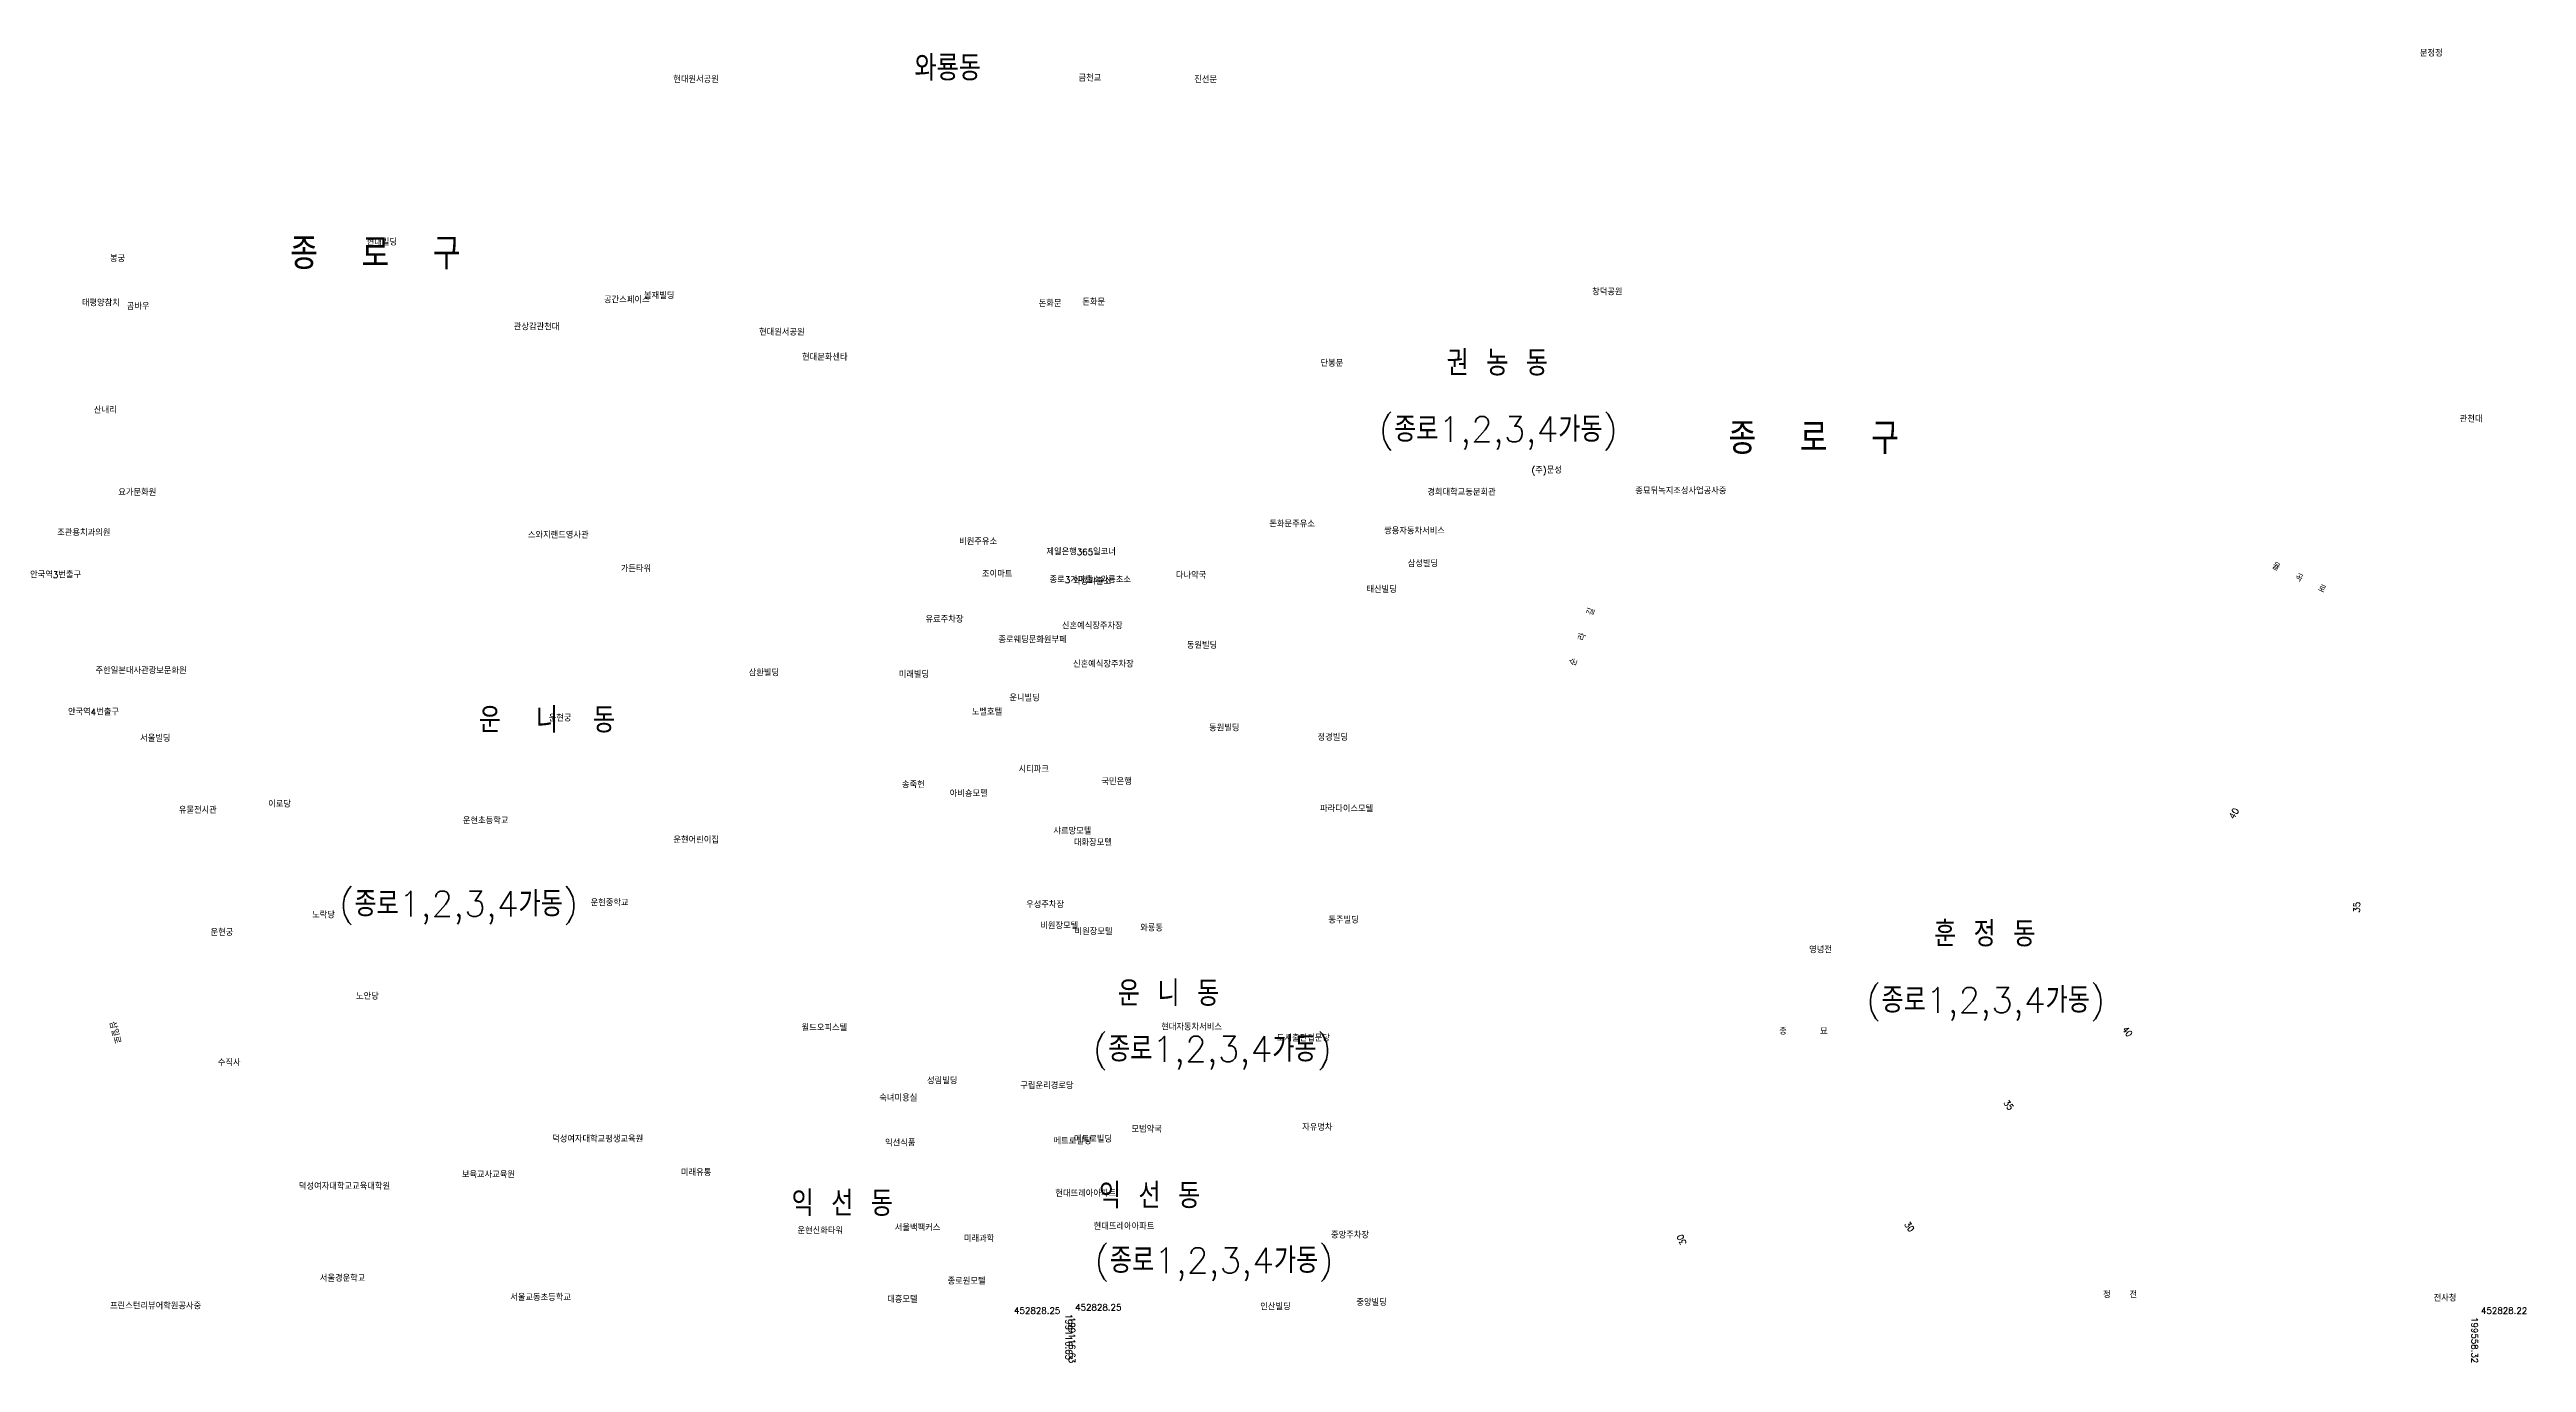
# Model space of a CAD drawing. Header units: feet. Extents: x -1222 to 199575, y -502 to 454509.
# Drawn here: x 198795 to 199575, y 452812 to 453225 of the extents above; entities that cross this region are included whole.
import ezdxf
from ezdxf.enums import TextEntityAlignment as Align

# ---------------------------------------------------------------- set-up
doc = ezdxf.new("R2010")
doc.units = ezdxf.units.FT
doc.header["$MEASUREMENT"] = 0
for name, color, linetype in [('CA0011', 7, 'CONTINUOUS'), ('ZC002', 7, 'CONTINUOUS'), ('ZC003', 7, 'CONTINUOUS'), ('ZC005', 7, 'CONTINUOUS'), ('ZC006', 7, 'CONTINUOUS'), ('ZC251', 7, 'CONTINUOUS'), ('ZC252', 7, 'CONTINUOUS'), ('ZC500', 7, 'CONTINUOUS'), ('ZC601', 7, 'CONTINUOUS')]:
    doc.layers.add(name, color=color, linetype=linetype)
doc.styles.add('GHS', font='ROMANS', dxfattribs={"bigfont": 'NGSW.shx'})
doc.styles.add('NGSW', font='ROMANS.shx', dxfattribs={"bigfont": 'NGSW.shx'})
doc.styles.get("Standard").update_dxf_attribs({"font": 'ROMANS.shx', "bigfont": 'NGSW.shx'})

msp = doc.modelspace()

# ---------------------------------------------------------------- texts
at = {"layer": 'CA0011', "style": 'NGSW'}
for s, rotation, p in [('40', 60.82, (199484.21, 452985.85)), ('35', 87.8, (199522.25, 452956.97)), ('30', 114.99, (199308.77, 452852.5))]:
    msp.add_text(s, height=2, rotation=rotation, dxfattribs=at).set_placement(p, align=Align.RIGHT)
for s, rotation, width, p in [('40', 306.62, 0.91, (199449.12, 452914.29)), ('35', 306.58, 0.9, (199411.69, 452891.15)), ('30', 305.08, 0.91, (199380.4, 452852.81))]:
    msp.add_text(s, height=2, rotation=rotation, dxfattribs=dict(at, width=width)).set_placement(p, align=Align.RIGHT)
at = {"layer": 'ZC002', "style": 'NGSW'}
for s, p in [('현대빌딩', (198894.52, 453163.76)), ('봉궁', (198813.68, 453158.6)), ('태평양참치', (198804.83, 453144.63)), ('곰바우', (198818.98, 453143.57)), ('공간스페이스', (198969.26, 453145.59)), ('볼재빌딩', (198981.86, 453146.9)), ('현대문화센타', (199031.62, 453127.53)), ('산내리', (198808.62, 453110.87)), ('요가문화원', (198816.31, 453084.95)), ('조관용치과의원', (198797.08, 453072.26)), ('스와지랜드영사관', (198945.28, 453071.51)), ('제일은행365일코너', (199108.56, 453066.22)), ('가든타워', (198974.55, 453060.89)), ('조이마트', (199088.28, 453059.25)), ('종로3가파출소와룡초소', (199109.56, 453057.43)), ('종로웨딩문화원부페', (199093.44, 453038.52)), ('주한일본대사관광보문화원', (198809.13, 453028.82)), ('삼환빌딩', (199014.83, 453028.1)), ('미래빌딩', (199062.08, 453027.58)), ('노벨호텔', (199085.08, 453015.79)), ('운니빌딩', (199096.91, 453020.2)), ('서울빌딩', (198823.17, 453007.48)), ('동원빌딩', (199159.8, 453010.76)), ('송죽헌', (199063.07, 452992.88)), ('시티파크', (199099.8, 452997.74)), ('국민은행', (199125.89, 452993.87)), ('아비숑모텔', (199078.12, 452990.08)), ('운현초등학교', (198924.81, 452981.56)), ('샤르망모텔', (199110.77, 452978.28)), ('운현어린이집', (198991.1, 452975.46)), ('대화장모텔', (199117.22, 452974.65)), ('운현중학교', (198965.04, 452955.69)), ('비원장모텔', (199106.66, 452948.44)), ('비원장모텔', (199117.42, 452946.6)), ('월드오피스텔', (199031.49, 452916.3)), ('성림빌딩', (199070.96, 452899.61)), ('숙녀미용실', (199055.96, 452894.2)), ('구립운리경로당', (199100.36, 452898.07)), ('모범약국', (199135.35, 452884.36)), ('덕성여자대학교평생교육원', (198952.91, 452881.28)), ('익선식품', (199057.75, 452880.05)), ('메트로빌딩', (199110.82, 452880.65)), ('메트로빌딩', (199117.26, 452881.26)), ('보육교사교육원', (198924.48, 452870.07)), ('미래유통', (198993.49, 452870.71)), ('덕성여자대학교교육대학원', (198873.19, 452866.39)), ('현대뜨레아아파트', (199111.4, 452864.11)), ('운현신화타워', (199030.17, 452852.43)), ('서울백팩커스', (199060.81, 452853.31)), ('현대뜨레아아파트', (199123.44, 452853.76)), ('미래과학', (199082.6, 452849.88)), ('서울경운학교', (198879.76, 452837.41)), ('종로원모텔', (199077.44, 452836.5)), ('서울교동초등학교', (198939.73, 452831.37)), ('대흥모텔', (199058.43, 452830.77)), ('인산빌딩', (199175.9, 452828.45)), ('중앙빌딩', (199206.18, 452829.79))]:
    msp.add_text(s, height=2, dxfattribs=at).set_placement(p)
for s, p in [('(주)문성', (199261.31, 453091.95)), ('경희대학교동문회관', (199228.52, 453085)), ('쌍용자동차서비스', (199214.92, 453072.82)), ('삼성빌딩', (199222.35, 453062.51)), ('와룡파출소', (199117, 453056.95)), ('다나약국', (199149.36, 453058.84)), ('태산빌딩', (199209.34, 453054.38)), ('동원빌딩', (199152.79, 453036.79)), ('정경빌딩', (199193.95, 453007.8)), ('파라다이스모텔', (199194.75, 452985.3)), ('와룡동', (199138.1, 452947.75)), ('동주빌딩', (199197.35, 452950.25)), ('현대자동차서비스', (199144.71, 452916.57)), ('도서출판집문당', (199181.11, 452913.07)), ('자유명차', (199189.1, 452884.95))]:
    msp.add_text(s, height=2, rotation=359.99, dxfattribs=at).set_placement(p)
at = {"layer": 'ZC003', "style": 'NGSW'}
for s, rotation, p in [('문정정', 359.98, (199541.07, 453223.29)), ('진선문', 359.99, (199155.12, 453214.99)), ('창덕공원', 359.98, (199280.42, 453148.1)), ('돈화문', 359.99, (199119.87, 453144.9)), ('단봉문', 359.99, (199194.89, 453125.62)), ('관천대', 359.99, (199553.61, 453108.06)), ('영녕전', 359.99, (199348.75, 452940.85)), ('종       묘', 359.99, (199339.35, 452915.22)), ('정    전', 359.99, (199441.31, 452832.21)), ('전사청', 359.99, (199545.41, 452831.16))]:
    msp.add_text(s, height=2, rotation=rotation, dxfattribs=at).set_placement(p)
for s, p in [('현대원서공원', (198991.06, 453215.01)), ('돈화문', (199106.14, 453144.45)), ('관상감관천대', (198940.86, 453137.08)), ('현대원서공원', (199018.09, 453135.4)), ('운현궁', (198951.86, 453013.87)), ('유물전시관', (198835.37, 452984.85)), ('이로당', (198863.51, 452986.76)), ('운현궁', (198845.34, 452946.36)), ('노락당', (198877.34, 452951.85)), ('노안당', (198891.17, 452926.23)), ('수직사', (198847.65, 452905.32))]:
    msp.add_text(s, height=2, dxfattribs=at).set_placement(p)
at = {"layer": 'ZC005', "style": 'NGSW', "width": 0.96}
msp.add_text('율    곡    로', height=2, rotation=334.16, dxfattribs=at).set_placement((199510.81, 453054.13), align=Align.RIGHT)
at = {"layer": 'ZC005', "style": 'NGSW'}
msp.add_text('순    라    길', height=2, rotation=71, dxfattribs=at).set_placement((199281.39, 453049.17), align=Align.RIGHT)
at = {"layer": 'ZC005'}
msp.add_text('삼일로', height=2, rotation=284, dxfattribs=at).set_placement((198815.14, 452912.1), align=Align.RIGHT)
at = {"layer": 'ZC006', "style": 'NGSW'}
for s, p in [('금천교', (199118.69, 453215.47)), ('돈화문주유소', (199178.77, 453075.02)), ('중앙주차장', (199198.19, 452851.03))]:
    msp.add_text(s, height=2, rotation=359.99, dxfattribs=at).set_placement(p)
for s, p in [('비원주유소', (199081.09, 453069.45)), ('안국역3번출구', (198788.54, 453059.01)), ('유료주차장', (199070.49, 453044.99)), ('신혼예식장주차장', (199113.46, 453042.91)), ('신혼예식장주차장', (199116.94, 453030.85)), ('안국역4번출구', (198800.46, 453015.79)), ('우성주차장', (199102.19, 452955.1))]:
    msp.add_text(s, height=2, dxfattribs=at).set_placement(p)
at = {"layer": 'ZC251', "style": 'NGSW'}
for s, height, p in [('와룡동', 8, (199067.01, 453215.68)), ('종  로  구', 10, (198870.44, 453156.26)), ('권 농 동', 8, (199234.59, 453122.71)), ('종  로  구', 10, (199323.37, 453098.02)), ('운  니  동', 8, (198929.84, 453010.27)), ('훈 정 동', 8, (199388.06, 452942.89)), ('운 니 동', 8, (199131.05, 452924.16)), ('익 선 동', 8, (199028.3, 452858)), ('익 선 동', 8, (199125.09, 452860.46))]:
    msp.add_text(s, height=height, dxfattribs=at).set_placement(p)
at = {"layer": 'ZC252', "style": 'NGSW'}
for p in [(199213.25, 453101.87), (198885.86, 452952.38), (199366.72, 452922.05), (199123.17, 452906.65), (199123.72, 452840.06)]:
    msp.add_text('(종로1,2,3,4가동)', height=8, dxfattribs=at).set_placement(p)
at = {"layer": 'ZC500'}
for s, style, p in [('종묘뒤녹지조성사업공사중', 'NGSW', (199294.01, 453085.43)), ('프린스턴리뷰어학원공사중', 'GHS', (198813.71, 452828.71))]:
    msp.add_text(s, height=2, rotation=359.99, dxfattribs=dict(at, style=style)).set_placement(p)
at = {"layer": 'ZC601', "style": 'NGSW'}
for s, p in [('452828.25', (199117.63, 452828.25)), ('452828.25', (199098.39, 452827.25)), ('452828.22', (199560.32, 452827.22))]:
    msp.add_text(s, height=2, dxfattribs=at).set_placement(p)
for s, p in [('199116.63', (199114.63, 452827.25)), ('199116.63', (199115.63, 452826.25)), ('199558.32', (199557.32, 452826.22))]:
    msp.add_text(s, height=2, rotation=270, dxfattribs=at).set_placement(p)

doc.saveas('drawing.dxf')
